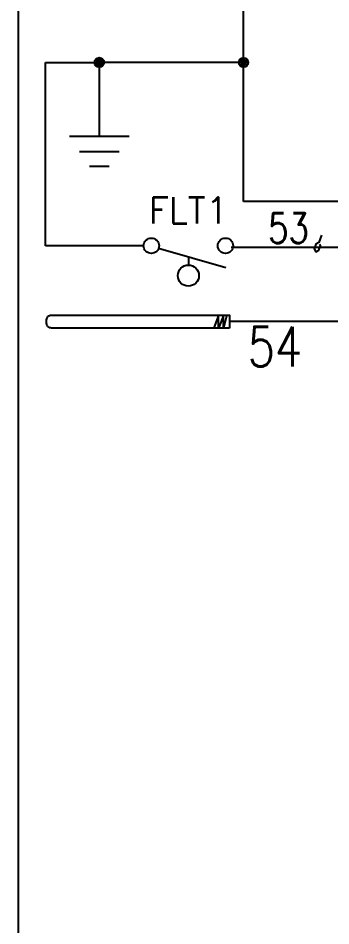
# Model space of a CAD drawing. Header units: millimetres. Extents: x 123.5 to 144.3, y 105.4 to 121.6.
# Drawn here: x 123.51 to 125.47, y 111.08 to 116.78 of the extents above; entities that cross this region are included whole.
import ezdxf
from ezdxf.enums import TextEntityAlignment as Align

# ---------------------------------------------------------------- set-up
doc = ezdxf.new("R2010")
doc.units = ezdxf.units.MM
for name, color, linetype in [('SYMS', 7, 'Continuous'), ('TAGS', 250, 'Continuous'), ('WIREFIXED', 7, 'Continuous'), ('WIRES', 7, 'Continuous')]:
    doc.layers.add(name, color=color, linetype=linetype)
doc.layers.add('WIRENO', color=7, linetype='Continuous', true_color=0x000000)
doc.styles.add('WD', font='romans.shx')

# ---------------------------------------------------------------- blocks, each defined once
blk = doc.blocks.new('Nivel')
at = {"layer": 'WIRENO'}
for p, q in [((103.382, 60.008), (103.743, 61.39)), ((103.743, 61.39), (103.743, 60.098)), ((103.743, 60.098), (104.254, 61.39)), ((104.254, 61.39), (104.254, 60.068)), ((104.254, 60.068), (104.736, 61.36))]:
    blk.add_line(p, q, dxfattribs=at)
blk.add_lwpolyline([(103.12, 61.395), (121.771, 61.395, -0.414214), (122.271, 60.895), (122.271, 60.542, -0.414214), (121.771, 60.042), (103.12, 60.042)], format="xyb", close=True, dxfattribs=at)
blk = doc.blocks.new('VGND2')
for p, q in [((0.09375, 0), (-0.09375, 0)), ((-0.0625, -0.046875), (0.0625, -0.046875)), ((-0.03125, -0.09375), (0.03125, -0.09375))]:
    blk.add_line(p, q)
at = {"style": 'WD', "flags": 1}
blk.add_attdef('X2TERM01', (0, 0), '', height=0.01, dxfattribs=at)
blk = doc.blocks.new('WDDOT')
for radius in [0.03, 0.0187, 0.00929]:
    blk.add_circle((0, 0), radius)
blk = doc.blocks.new('WD_WNV')
at = {"style": 'WD', "flags": 1}
for tag, p in [('W01USER', (-0.0625, 0.0938)), ('W02USER', (-0.0625, 0.0859)), ('W03USER', (-0.0625, 0.0781)), ('W04USER', (-0.0625, 0.0703)), ('W05USER', (-0.0625, 0.0625)), ('W06USER', (-0.0625, 0.0547)), ('W07USER', (-0.0625, 0.0469)), ('W08USER', (-0.0625, 0.0391)), ('W09USER', (-0.0625, 0.0312)), ('W10USER', (-0.0625, 0.0234))]:
    blk.add_attdef(tag, text='', height=0.005, dxfattribs=at).set_placement(p, align=Align.CENTER)
at = {"linetype": 'Continuous', "style": 'WD', "width": 0.8}
blk.add_attdef('WIRENO', text='', height=0.125, dxfattribs=at).set_placement((-0.05, 0), align=Align.MIDDLE_RIGHT)
blk = doc.blocks.new('WD_WNH')
at = {"linetype": 'Continuous', "style": 'WD', "width": 0.8}
blk.add_attdef('WIRENO', text='', height=0.125, dxfattribs=at).set_placement((0, 0.0625), align=Align.CENTER)
at = {"style": 'WD', "flags": 1}
for tag, p in [('W01USER', (0, 0.0781)), ('W02USER', (0, 0.0703)), ('W03USER', (0, 0.0625)), ('W04USER', (0, 0.0547)), ('W05USER', (0, 0.0469)), ('W06USER', (0, 0.0391)), ('W07USER', (0, 0.0312)), ('W08USER', (0, 0.0234)), ('W09USER', (0, 0.0156)), ('W10USER', (0, 0.0078))]:
    blk.add_attdef(tag, text='', height=0.005, dxfattribs=at).set_placement(p, align=Align.CENTER)
blk = doc.blocks.new('HFL11')
at = {"linetype": 'Continuous'}
blk.add_line((-0.1248, -0.0103), (0.157, -0.0908), dxfattribs=at)
blk.add_line((0, -0.046), (0, -0.08))
for centre, radius in [((-0.1553, 0), 0.0322), ((0.1553, 0), 0.0322), ((0, -0.125), 0.0442)]:
    blk.add_circle(centre, radius)
at = {"style": 'WD', "width": 0.7}
for tag, p in [('INST', (0, 0.491)), ('LOC', (0, 0.4062)), ('DESC1', (0, 0.3141)), ('DESC2', (0, 0.2293)), ('XREF', (0, -0.2694)), ('WDTAGALT', (0, -0.3438))]:
    blk.add_attdef(tag, text='', height=0.0625, dxfattribs=at).set_placement(p, align=Align.CENTER)
at = {"style": 'WD'}
blk.add_attdef('TAG1', text='', height=0.1094, dxfattribs=at).set_placement((0, 0.0938), align=Align.CENTER)
for tag, p in [('X2LINK', (0, 0.0312)), ('X8LINK', (0, -0.2188))]:
    blk.add_attdef(tag, p, '', height=0.01, dxfattribs=at)
for tag, p, height, flags in [('FAMILY', (0.0376, 0.0371), 0.01, 9), ('X4TERM01', (-0.1875, 0), 0.0109, 1), ('CONTACT', (0.0376, 0.0204), 0.01, 1), ('X1TERM02', (0.1875, 0), 0.0109, 1)]:
    blk.add_attdef(tag, p, '', height=height, dxfattribs=dict(at, flags=flags))
at = {"linetype": 'Continuous', "style": 'WD', "flags": 9}
for tag, p in [('CAT', (0.0626, -0.0071)), ('MFG', (0.0626, -0.0266)), ('ASSYCODE', (0.0631, -0.0495))]:
    blk.add_attdef(tag, text='', height=0.01, dxfattribs=at).set_placement(p, align=Align.CENTER)
at = {"linetype": 'Continuous', "style": 'WD', "flags": 8}
blk.add_attdef('TERM01', text='', height=0.0625, dxfattribs=at).set_placement((-0.25, -0.0158), align=Align.TOP_RIGHT)
blk.add_attdef('TERM02', text='', height=0.0625, dxfattribs=at).set_placement((0.25, -0.0158), align=Align.TOP_LEFT)
at = {"style": 'WD', "width": 0.7}
blk.add_attdef('RATING1', (0.1461, -0.1719), '', height=0.0625, dxfattribs=at)

msp = doc.modelspace()

# ---------------------------------------------------------------- linework, layer by layer
at = {"color": 7, "linetype": 'Continuous'}
msp.add_line((123.5055, 121.5905), (123.5055, 105.4055), dxfattribs=at)
at = {"layer": 'WIREFIXED'}
msp.add_lwpolyline([(125.4113, 115.4178), (125.3962, 115.3724), (125.3764, 115.3625), (125.3666, 115.3329), (125.3764, 115.3131), (125.3962, 115.323), (125.4061, 115.3527), (125.4012, 115.3625)], dxfattribs=at)
at = {"layer": 'WIRES'}
for p, q in [((124.9223, 116.5022), (124.9223, 118.9211)), ((123.6785, 115.3518), (123.6785, 116.5028)), ((123.6785, 116.5028), (124.0156, 116.5028)), ((124.9223, 116.5022), (124.0156, 116.5022)), ((124.0156, 116.5022), (124.0156, 116.0382)), ((124.9223, 115.6299), (124.9223, 116.5022)), ((125.9503, 115.6299), (124.9223, 115.6299)), ((124.2945, 115.3518), (123.6785, 115.3518)), ((124.8445, 115.3428), (125.9282, 115.3428)), ((124.8334, 114.879), (125.9282, 114.879))]:
    msp.add_line(p, q, dxfattribs=at)

# ---------------------------------------------------------------- block references
at = {"layer": 'SYMS'}
for p in [(124.0156, 116.5028), (124.9223, 116.5022)]:
    msp.add_blockref('WDDOT', p, dxfattribs=at)
at = {"layer": 'SYMS', "xscale": 2, "yscale": 2, "zscale": 2}
msp.add_blockref('VGND2', (124.0156, 116.0382), dxfattribs=at)
at = {"layer": 'SYMS'}
ref = msp.add_blockref('HFL11', (124.5757, 115.3518), dxfattribs=dict(at, xscale=1.5, yscale=1.5, zscale=1.5))
ref.add_attrib('TAG1', 'FLT1', dxfattribs={"layer": 'TAGS', "height": 0.16406, "style": 'WD'}).set_placement((124.5757, 115.4924), align=Align.CENTER)
at = {"layer": 'WIREFIXED'}
ref = msp.add_blockref('WD_WNH', (125.1871, 115.1652), dxfattribs=dict(at, xscale=1.5, yscale=1.5, zscale=1.5))
ref.add_attrib('WIRENOF', '53', dxfattribs={"linetype": 'Continuous', "height": 0.1875, "style": 'WD', "width": 0.8}).set_placement((125.2049, 115.3123), align=Align.BOTTOM_CENTER)
ref = msp.add_blockref('WD_WNV', (125.4618, 114.7421), dxfattribs=dict(at, xscale=2, yscale=2, zscale=2))
ref.add_attrib('WIRENOF', '54', dxfattribs={"linetype": 'Continuous', "height": 0.25, "style": 'WD', "width": 0.8}).set_placement((125.2906, 114.7184), align=Align.MIDDLE_RIGHT)
at = {"layer": 'WIRENO', "xscale": 0.06, "yscale": 0.06, "zscale": 0.06, "rotation": 180}
msp.add_blockref('Nivel', (131.0206, 118.5185), dxfattribs=at)

doc.saveas('drawing.dxf')
